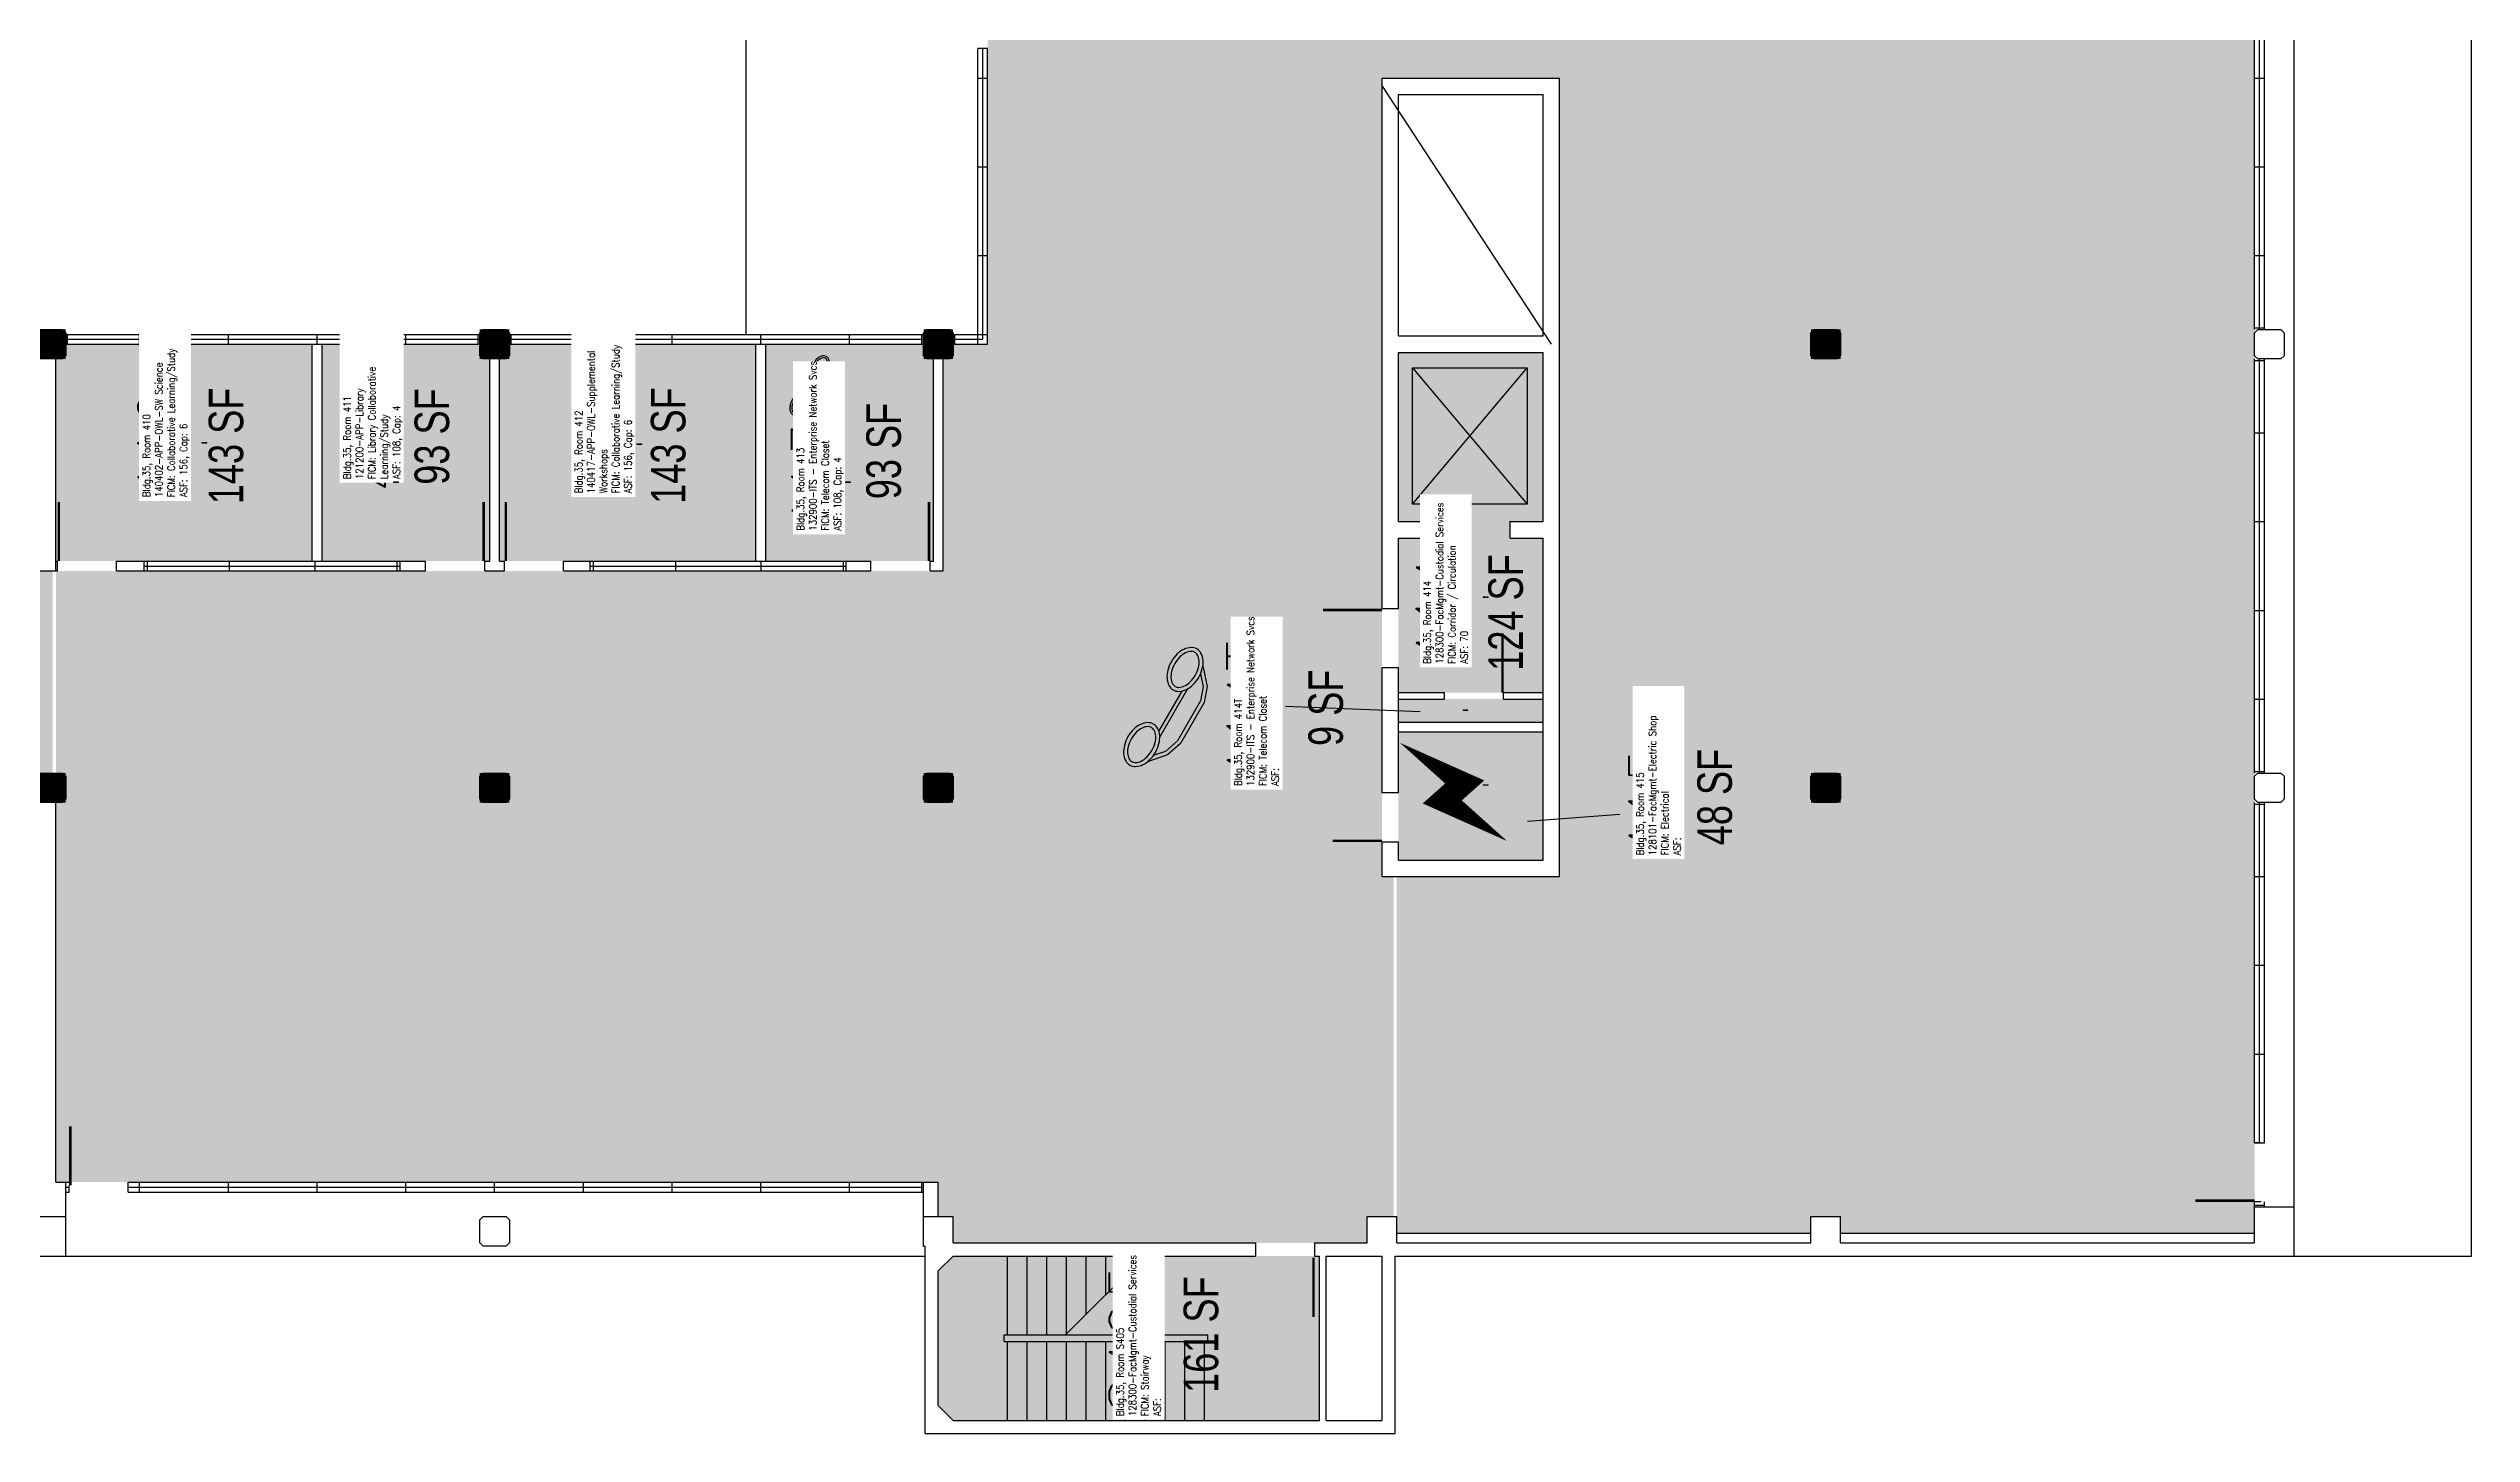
# Model space of a CAD drawing. Header units: inches. Extents: x 0 to 3363, y 0 to 2553.
# Drawn here: x 1889 to 3363, y 147 to 990 of the extents above; entities that cross this region are included whole.
import ezdxf
from ezdxf.enums import TextEntityAlignment as Align

# ---------------------------------------------------------------- set-up
doc = ezdxf.new("R2010")
doc.units = ezdxf.units.IN
doc.header["$LTSCALE"] = 10
doc.header["$MEASUREMENT"] = 0
doc.layers.get('0').update_dxf_attribs({"linetype": 'CONTINUOUS'})
for name, color, linetype in [('A-DOOR', 2, 'CONTINUOUS'), ('A-FLOR', 3, 'CONTINUOUS'), ('A-GLAZ', 1, 'CONTINUOUS'), ('A-GLAZ-SILL', 2, 'CONTINUOUS'), ('A-IDEN-ICON', 4, 'CONTINUOUS'), ('A-IDEN-RNUM', 7, 'CONTINUOUS'), ('A-IDEN-SNUM', 4, 'CONTINUOUS'), ('A-IDEN-VNUM', 4, 'CONTINUOUS'), ('A-ROOF', 2, 'CONTINUOUS'), ('A-SWAL', 5, 'CONTINUOUS'), ('A-WALL', 5, 'CONTINUOUS'), ('A-WALL-PATT', 7, 'CONTINUOUS'), ('AREA-TEXT', 3, 'CONTINUOUS'), ('Rooms-Category-Color', 7, 'CONTINUOUS'), ('Rooms-College-Color', 7, 'CONTINUOUS'), ('Rooms-Department-Color', 7, 'CONTINUOUS'), ('Rooms-Division-Color', 7, 'CONTINUOUS'), ('Rooms-Information', 7, 'CONTINUOUS')]:
    doc.layers.add(name, color=color, linetype=linetype)
doc.styles.add('AREA', font='arial.ttf', dxfattribs={"width": 0.75, "height": 21})
doc.styles.add('ROOMSNUMBER', font='TXT.SHX', dxfattribs={"height": 0.03})
doc.styles.add('ROOMVNUMBER', font='simplex.shx', dxfattribs={"width": 0.85})

# ---------------------------------------------------------------- blocks, each defined once
blk = doc.blocks.new('CPELECT')
blk.add_lwpolyline([(0.0623, 0.0629, 0, 0.03, 0), (0.0105, -0.0168, 0.03, 0.03, 0), (-0.0105, 0.0068, 0.03, 0, 0), (-0.0623, -0.0729, 0.03, 0, 0)], format="xyseb")
blk = doc.blocks.new('COL')
at = {"layer": 'A-SWAL'}
blk.add_lwpolyline([(9, 7), (9, -7), (7, -9), (-7, -9), (-9, -7), (-9, 7), (-7, 9), (7, 9)], close=True, dxfattribs=at)
at = {"layer": 'A-WALL-PATT', "const_width": 18}
blk.add_lwpolyline([(0, 9), (0, -9)], dxfattribs=at)
blk = doc.blocks.new('CPPHONE')
for p, q in [((0.0096, 0.0252), (-0.0196, -0.0252)), ((0.0169, 0.0279), (-0.0182, -0.0329))]:
    blk.add_line(p, q)
for points in [[(0.0288, 0.0786, 0.139889), (0.0216, 0.0804, 0.107118), (0.0122, 0.0781, 0.079812), (0.0039, 0.0722, 0.067459), (-0.0035, 0.0626, 0.067459), (-0.008, 0.0515, 0.079812), (-0.009, 0.0413, 0.107118), (-0.0064, 0.032, 0.139889), (-0.0012, 0.0267, 0.139889), (0.0061, 0.0248, 0.107118), (0.0155, 0.0272, 0.079812), (0.0238, 0.0331, 0.067459), (0.0312, 0.0426, 0.067459), (0.0357, 0.0538, 0.079812), (0.0367, 0.0639, 0.107118), (0.034, 0.0732, 0.139889)], [(0.0263, 0.0743, 0.139889), (0.0218, 0.0754, 0.107118), (0.0144, 0.0736, 0.079812), (0.0074, 0.0686, 0.067459), (0.0008, 0.0601, 0.067459), (-0.0032, 0.0502, 0.079812), (-0.004, 0.0417, 0.107118), (-0.0019, 0.0344, 0.139889), (0.0013, 0.031, 0.139889), (0.0059, 0.0298, 0.107118), (0.0133, 0.0317, 0.079812), (0.0203, 0.0367, 0.067459), (0.0268, 0.0451, 0.067459), (0.0309, 0.055, 0.079812), (0.0317, 0.0636, 0.107118), (0.0296, 0.0709, 0.139889)], [(-0.0262, -0.0167, 0.139889), (-0.0334, -0.0148, 0.107118), (-0.0428, -0.0172, 0.079812), (-0.0511, -0.0231, 0.067459), (-0.0585, -0.0326, 0.067459), (-0.063, -0.0438, 0.079812), (-0.064, -0.0539, 0.107118), (-0.0614, -0.0632, 0.139889), (-0.0562, -0.0686, 0.139889), (-0.0489, -0.0704, 0.107118), (-0.0395, -0.0681, 0.079812), (-0.0312, -0.0622, 0.067459), (-0.0238, -0.0526, 0.067459), (-0.0193, -0.0415, 0.079812), (-0.0183, -0.0313, 0.107118), (-0.021, -0.022, 0.139889)], [(-0.0287, -0.021, 0.139889), (-0.0332, -0.0198, 0.107118), (-0.0406, -0.0217, 0.079812), (-0.0476, -0.0267, 0.067459), (-0.0542, -0.0351, 0.067459), (-0.0582, -0.045, 0.079812), (-0.059, -0.0536, 0.107118), (-0.0569, -0.0609, 0.139889), (-0.0537, -0.0643, 0.139889), (-0.0491, -0.0654, 0.107118), (-0.0417, -0.0636, 0.079812), (-0.0347, -0.0586, 0.067459), (-0.0282, -0.0501, 0.067459), (-0.0241, -0.0402, 0.079812), (-0.0233, -0.0317, 0.107118), (-0.0254, -0.0244, 0.139889)]]:
    blk.add_lwpolyline(points, format="xyb", close=True)
for points in [[(0.0364, 0.0572), (0.0417, 0.0308), (0.0382, 0.0108), (0.0082, -0.0411), (-0.0083, -0.0558), (-0.0338, -0.0645)], [(0.0334, 0.047), (0.0366, 0.0307), (0.0334, 0.0126), (0.0043, -0.0379), (-0.0109, -0.0514), (-0.0265, -0.0567)]]:
    blk.add_lwpolyline(points)

msp = doc.modelspace()

# ---------------------------------------------------------------- hatches: boundary and pattern name
at = {"layer": 'Rooms-Category-Color', "true_color": 0x99d7b2}
for points in [[(810, 1089), (810, 816), (810, 810), (804, 810), (798, 810), (702, 810), (702, 807), (537, 807), (537, 810), (537, 822), (537, 861), (441, 861), (441, 962), (431, 962), (429, 962), (425, 962), (417, 962), (271, 962), (271, 819), (279, 819), (279, 816), (279, 810), (279, 801), (271, 801), (271, 549), (279, 549), (279, 543), (279, 537), (279, 535), (300, 535), (300, 531), (300, 318), (300, 282), (300, 279), (300, 270), (531, 270), (531, 279), (549, 279), (549, 270), (801, 270), (801, 279), (804, 279), (807, 279), (807, 300), (810, 300), (813, 300), (819, 300), (969, 300), (975, 300), (1077, 300), (1083, 300), (1239, 300), (1245, 300), (1401, 300), (1407, 300), (1611, 300), (1615, 300), (1615, 432), (1615, 531), (1611, 531), (1611, 537), (1611, 543), (1611, 549), (1629, 549), (1629, 543), (1631, 543), (1632, 543), (1667, 543), (1668, 543), (1790, 543), (1826, 543), (1891, 543), (1891, 672), (1890, 672), (1887, 672), (1782, 672), (1733.6, 672), (1665, 672), (1629, 672), (1623, 672), (1617, 672), (1611, 672), (1575, 672), (1509, 672), (1395, 672), (1359, 672), (1350, 672), (1341, 672), (1324.3, 672), (1305, 672), (1185, 672), (1125, 672), (1089, 672), (1077, 672), (1023, 672), (1023, 678), (1023, 813), (1050, 813), (1050, 969), (1050, 975), (1050, 1077), (1050, 1083), (1050, 1566), (1050, 1596), (2340, 1596), (2460, 1596), (2460, 1062), (2460, 810), (2433, 810), (2433, 785), (2433, 689), (2433, 678), (2433, 672), (2425, 672), (2389, 672), (2328, 672), (2325, 672), (2322, 672), (2223, 672), (2202, 672), (2166, 672), (2163, 672), (2157, 672), (2154, 672), (2118, 672), (1930, 672), (1894, 672), (1893, 672), (1893, 543), (1893, 300), (1899, 300), (2419, 300), (2421, 300), (2422, 300), (2430, 300), (2430, 279), (2436, 279), (2439, 279), (2439, 269), (2439, 263), (2589, 263), (2595, 263), (2623, 263), (2659, 263), (2691, 263), (2691, 269), (2691, 279), (2697, 279), (2703, 279), (2707, 279), (2707, 486), (2703, 486), (2700, 486), (2700, 503), (2700, 507), (2700, 533), (2700, 537), (2700, 543), (2700, 603), (2700, 611), (2700, 613), (2700, 639), (2700, 647), (2700, 648), (2700, 649), (2700, 672), (2700, 678), (2700, 815), (2700, 972), (2798, 972), (2808, 972), (2808, 812), (2808, 808), (2808, 805), (2808, 702), (2808, 678), (2808, 672), (2808, 652), (2808, 648), (2808, 647), (2808, 611), (2808, 543), (2808, 537), (2808, 486), (2709, 486), (2709, 279), (2709, 269), (2913, 269), (2919, 269), (2961, 269), (2961, 279), (2979, 279), (2979, 269), (3048, 269), (3105, 269), (3111, 269), (3231, 269), (3231, 279), (3231, 1071), (3231, 1081), (3231, 1095), (3231, 1605), (3231, 1611), (3231, 1621), (2979, 1621), (2979, 1611), (2965, 1611), (2961, 1611), (2961, 1621), (2916, 1621), (2916, 1627), (2916, 1633), (2808, 1633), (2808, 1627), (2808, 1610), (2808, 1543), (2808, 1458), (2710, 1458), (2706, 1458), (2700, 1458), (2700, 1620), (2700, 1725), (2700, 1728), (2710, 1728), (2710, 1635), (2808, 1635), (2916, 1635), (2967, 1635), (2973, 1635), (3048, 1635), (3048, 1882), (3048, 1890), (3085, 1890), (3085, 1893), (3085, 2052), (3085, 2160), (3048, 2160), (3048, 2259), (3048, 2260), (3048, 2268), (3048, 2421), (2708, 2421), (2708, 2322), (2700, 2322), (2700, 2328), (2700, 2422), (2541, 2422), (2535, 2422), (2519, 2422), (2518, 2422), (2507, 2422), (2483, 2422), (2482, 2422), (2471, 2422), (2436, 2422), (2436, 2268), (2433, 2268), (2433, 2169), (2437, 2169), (2439, 2167), (2439, 2153), (2437, 2151), (2423, 2151), (2421, 2153), (2421, 2160), (2169, 2160), (2169, 2153), (2167, 2151), (2153, 2151), (2151, 2153), (2151, 2160), (1899, 2160), (1899, 2153), (1897, 2151), (1883, 2151), (1881, 2153), (1881, 2160), (1629, 2160), (1629, 2153), (1627, 2151), (1613, 2151), (1611, 2153), (1611, 2160), (1359, 2160), (1359, 2153), (1357, 2151), (1353, 2151), (1353, 1887), (1353, 1760), (1353, 1754), (1353, 1725), (813, 1725), (813, 1620), (810, 1620), (810, 1461), (810, 1458), (813, 1458), (813, 1455), (813, 1453), (813, 1449), (813, 1447), (813, 1417), (813, 1413), (813, 1411), (813, 1350), (810, 1350), (810, 1305.5), (810, 1263.5), (810, 1188.6), (810, 1146.6)], [(2154, 678), (2157, 678), (2157, 810), (2055, 810), (2055, 678), (2118, 678)]]:
    msp.add_hatch(color=253, dxfattribs=at).paths.add_polyline_path(points)
at = {"layer": 'Rooms-Category-Color', "true_color": 0xffe090}
for points in [[(1930, 678), (2049, 678), (2049, 810), (1893, 810), (1893, 801), (1893, 678), (1894, 678)], [(2202, 678), (2223, 678), (2319, 678), (2319, 810), (2316, 810), (2223, 810), (2163, 810), (2163, 678), (2166, 678)]]:
    msp.add_hatch(color=41, dxfattribs=at).paths.add_polyline_path(points)
at = {"layer": 'Rooms-Category-Color', "true_color": 0xadadad}
for points in [[(2352, 810), (2328, 810), (2325, 810), (2325, 678), (2376, 678), (2382, 678), (2425, 678), (2427, 678), (2427, 689), (2427, 785), (2427, 807), (2427, 810)], [(2710, 692), (2730, 692), (2730, 702), (2710, 702), (2710, 805), (2798, 805), (2798, 702), (2778, 702), (2778, 692), (2798, 692), (2798, 648), (2798, 647), (2798, 611), (2798, 598), (2779, 598), (2774, 598), (2738, 598), (2731, 598), (2710, 598), (2710, 611), (2710, 613), (2710, 647), (2710, 648), (2710, 649)], [(2710, 580), (2798, 580), (2798, 594), (2710, 594)], [(2710, 537), (2710, 533), (2710, 507), (2710, 503), (2710, 496), (2798, 496), (2798, 574), (2710, 574)], [(2659, 255), (2623, 255), (2439, 255), (2430, 246), (2430, 164), (2439, 155), (2662, 155), (2662, 213), (2662, 255)]]:
    msp.add_hatch(color=253, dxfattribs=at).paths.add_polyline_path(points)
at = {"layer": 'Rooms-College-Color', "true_color": 0x80bc67}
for points in [[(810, 1089), (810, 816), (810, 810), (804, 810), (798, 810), (702, 810), (702, 807), (537, 807), (537, 810), (537, 822), (537, 861), (441, 861), (441, 962), (431, 962), (429, 962), (425, 962), (417, 962), (271, 962), (271, 819), (279, 819), (279, 816), (279, 810), (279, 801), (271, 801), (271, 549), (279, 549), (279, 543), (279, 537), (279, 535), (300, 535), (300, 531), (300, 318), (300, 282), (300, 279), (300, 270), (531, 270), (531, 279), (549, 279), (549, 270), (801, 270), (801, 279), (804, 279), (807, 279), (807, 300), (810, 300), (813, 300), (819, 300), (969, 300), (975, 300), (1077, 300), (1083, 300), (1239, 300), (1245, 300), (1401, 300), (1407, 300), (1611, 300), (1615, 300), (1615, 432), (1615, 531), (1611, 531), (1611, 537), (1611, 543), (1611, 549), (1629, 549), (1629, 543), (1631, 543), (1632, 543), (1667, 543), (1668, 543), (1790, 543), (1826, 543), (1891, 543), (1891, 672), (1890, 672), (1887, 672), (1782, 672), (1733.6, 672), (1665, 672), (1629, 672), (1623, 672), (1617, 672), (1611, 672), (1575, 672), (1509, 672), (1395, 672), (1359, 672), (1350, 672), (1341, 672), (1324.3, 672), (1305, 672), (1185, 672), (1125, 672), (1089, 672), (1077, 672), (1023, 672), (1023, 678), (1023, 813), (1050, 813), (1050, 969), (1050, 975), (1050, 1077), (1050, 1083), (1050, 1566), (1050, 1596), (2340, 1596), (2460, 1596), (2460, 1062), (2460, 810), (2433, 810), (2433, 785), (2433, 689), (2433, 678), (2433, 672), (2425, 672), (2389, 672), (2328, 672), (2325, 672), (2322, 672), (2223, 672), (2202, 672), (2166, 672), (2163, 672), (2157, 672), (2154, 672), (2118, 672), (1930, 672), (1894, 672), (1893, 672), (1893, 543), (1893, 300), (1899, 300), (2419, 300), (2421, 300), (2422, 300), (2430, 300), (2430, 279), (2436, 279), (2439, 279), (2439, 269), (2439, 263), (2589, 263), (2595, 263), (2623, 263), (2659, 263), (2691, 263), (2691, 269), (2691, 279), (2697, 279), (2703, 279), (2707, 279), (2707, 486), (2703, 486), (2700, 486), (2700, 503), (2700, 507), (2700, 533), (2700, 537), (2700, 543), (2700, 603), (2700, 611), (2700, 613), (2700, 639), (2700, 647), (2700, 648), (2700, 649), (2700, 672), (2700, 678), (2700, 815), (2700, 972), (2798, 972), (2808, 972), (2808, 812), (2808, 808), (2808, 805), (2808, 702), (2808, 678), (2808, 672), (2808, 652), (2808, 648), (2808, 647), (2808, 611), (2808, 543), (2808, 537), (2808, 486), (2709, 486), (2709, 279), (2709, 269), (2913, 269), (2919, 269), (2961, 269), (2961, 279), (2979, 279), (2979, 269), (3048, 269), (3105, 269), (3111, 269), (3231, 269), (3231, 279), (3231, 1071), (3231, 1081), (3231, 1095), (3231, 1605), (3231, 1611), (3231, 1621), (2979, 1621), (2979, 1611), (2965, 1611), (2961, 1611), (2961, 1621), (2916, 1621), (2916, 1627), (2916, 1633), (2808, 1633), (2808, 1627), (2808, 1610), (2808, 1543), (2808, 1458), (2710, 1458), (2706, 1458), (2700, 1458), (2700, 1620), (2700, 1725), (2700, 1728), (2710, 1728), (2710, 1635), (2808, 1635), (2916, 1635), (2967, 1635), (2973, 1635), (3048, 1635), (3048, 1882), (3048, 1890), (3085, 1890), (3085, 1893), (3085, 2052), (3085, 2160), (3048, 2160), (3048, 2259), (3048, 2260), (3048, 2268), (3048, 2421), (2708, 2421), (2708, 2322), (2700, 2322), (2700, 2328), (2700, 2422), (2541, 2422), (2535, 2422), (2519, 2422), (2518, 2422), (2507, 2422), (2483, 2422), (2482, 2422), (2471, 2422), (2436, 2422), (2436, 2268), (2433, 2268), (2433, 2169), (2437, 2169), (2439, 2167), (2439, 2153), (2437, 2151), (2423, 2151), (2421, 2153), (2421, 2160), (2169, 2160), (2169, 2153), (2167, 2151), (2153, 2151), (2151, 2153), (2151, 2160), (1899, 2160), (1899, 2153), (1897, 2151), (1883, 2151), (1881, 2153), (1881, 2160), (1629, 2160), (1629, 2153), (1627, 2151), (1613, 2151), (1611, 2153), (1611, 2160), (1359, 2160), (1359, 2153), (1357, 2151), (1353, 2151), (1353, 1887), (1353, 1760), (1353, 1754), (1353, 1725), (813, 1725), (813, 1620), (810, 1620), (810, 1461), (810, 1458), (813, 1458), (813, 1455), (813, 1453), (813, 1449), (813, 1447), (813, 1417), (813, 1413), (813, 1411), (813, 1350), (810, 1350), (810, 1305.5), (810, 1263.5), (810, 1188.6), (810, 1146.6)], [(1930, 678), (2049, 678), (2049, 810), (1893, 810), (1893, 801), (1893, 678), (1894, 678)], [(2154, 678), (2157, 678), (2157, 810), (2055, 810), (2055, 678), (2118, 678)], [(2202, 678), (2223, 678), (2319, 678), (2319, 810), (2316, 810), (2223, 810), (2163, 810), (2163, 678), (2166, 678)], [(2352, 810), (2328, 810), (2325, 810), (2325, 678), (2376, 678), (2382, 678), (2425, 678), (2427, 678), (2427, 689), (2427, 785), (2427, 807), (2427, 810)], [(2710, 692), (2730, 692), (2730, 702), (2710, 702), (2710, 805), (2798, 805), (2798, 702), (2778, 702), (2778, 692), (2798, 692), (2798, 648), (2798, 647), (2798, 611), (2798, 598), (2779, 598), (2774, 598), (2738, 598), (2731, 598), (2710, 598), (2710, 611), (2710, 613), (2710, 647), (2710, 648), (2710, 649)]]:
    msp.add_hatch(color=83, dxfattribs=at).paths.add_polyline_path(points)
at = {"layer": 'Rooms-College-Color', "true_color": 0xadadad}
for points in [[(2710, 580), (2798, 580), (2798, 594), (2710, 594)], [(2710, 537), (2710, 533), (2710, 507), (2710, 503), (2710, 496), (2798, 496), (2798, 574), (2710, 574)], [(2659, 255), (2623, 255), (2439, 255), (2430, 246), (2430, 164), (2439, 155), (2662, 155), (2662, 213), (2662, 255)]]:
    msp.add_hatch(color=253, dxfattribs=at).paths.add_polyline_path(points)
at = {"layer": 'Rooms-Department-Color', "true_color": 0x62f98f}
for points in [[(810, 1089), (810, 816), (810, 810), (804, 810), (798, 810), (702, 810), (702, 807), (537, 807), (537, 810), (537, 822), (537, 861), (441, 861), (441, 962), (431, 962), (429, 962), (425, 962), (417, 962), (271, 962), (271, 819), (279, 819), (279, 816), (279, 810), (279, 801), (271, 801), (271, 549), (279, 549), (279, 543), (279, 537), (279, 535), (300, 535), (300, 531), (300, 318), (300, 282), (300, 279), (300, 270), (531, 270), (531, 279), (549, 279), (549, 270), (801, 270), (801, 279), (804, 279), (807, 279), (807, 300), (810, 300), (813, 300), (819, 300), (969, 300), (975, 300), (1077, 300), (1083, 300), (1239, 300), (1245, 300), (1401, 300), (1407, 300), (1611, 300), (1615, 300), (1615, 432), (1615, 531), (1611, 531), (1611, 537), (1611, 543), (1611, 549), (1629, 549), (1629, 543), (1631, 543), (1632, 543), (1667, 543), (1668, 543), (1790, 543), (1826, 543), (1891, 543), (1891, 672), (1890, 672), (1887, 672), (1782, 672), (1733.6, 672), (1665, 672), (1629, 672), (1623, 672), (1617, 672), (1611, 672), (1575, 672), (1509, 672), (1395, 672), (1359, 672), (1350, 672), (1341, 672), (1324.3, 672), (1305, 672), (1185, 672), (1125, 672), (1089, 672), (1077, 672), (1023, 672), (1023, 678), (1023, 813), (1050, 813), (1050, 969), (1050, 975), (1050, 1077), (1050, 1083), (1050, 1566), (1050, 1596), (2340, 1596), (2460, 1596), (2460, 1062), (2460, 810), (2433, 810), (2433, 785), (2433, 689), (2433, 678), (2433, 672), (2425, 672), (2389, 672), (2328, 672), (2325, 672), (2322, 672), (2223, 672), (2202, 672), (2166, 672), (2163, 672), (2157, 672), (2154, 672), (2118, 672), (1930, 672), (1894, 672), (1893, 672), (1893, 543), (1893, 300), (1899, 300), (2419, 300), (2421, 300), (2422, 300), (2430, 300), (2430, 279), (2436, 279), (2439, 279), (2439, 269), (2439, 263), (2589, 263), (2595, 263), (2623, 263), (2659, 263), (2691, 263), (2691, 269), (2691, 279), (2697, 279), (2703, 279), (2707, 279), (2707, 486), (2703, 486), (2700, 486), (2700, 503), (2700, 507), (2700, 533), (2700, 537), (2700, 543), (2700, 603), (2700, 611), (2700, 613), (2700, 639), (2700, 647), (2700, 648), (2700, 649), (2700, 672), (2700, 678), (2700, 815), (2700, 972), (2798, 972), (2808, 972), (2808, 812), (2808, 808), (2808, 805), (2808, 702), (2808, 678), (2808, 672), (2808, 652), (2808, 648), (2808, 647), (2808, 611), (2808, 543), (2808, 537), (2808, 486), (2709, 486), (2709, 279), (2709, 269), (2913, 269), (2919, 269), (2961, 269), (2961, 279), (2979, 279), (2979, 269), (3048, 269), (3105, 269), (3111, 269), (3231, 269), (3231, 279), (3231, 1071), (3231, 1081), (3231, 1095), (3231, 1605), (3231, 1611), (3231, 1621), (2979, 1621), (2979, 1611), (2965, 1611), (2961, 1611), (2961, 1621), (2916, 1621), (2916, 1627), (2916, 1633), (2808, 1633), (2808, 1627), (2808, 1610), (2808, 1543), (2808, 1458), (2710, 1458), (2706, 1458), (2700, 1458), (2700, 1620), (2700, 1725), (2700, 1728), (2710, 1728), (2710, 1635), (2808, 1635), (2916, 1635), (2967, 1635), (2973, 1635), (3048, 1635), (3048, 1882), (3048, 1890), (3085, 1890), (3085, 1893), (3085, 2052), (3085, 2160), (3048, 2160), (3048, 2259), (3048, 2260), (3048, 2268), (3048, 2421), (2708, 2421), (2708, 2322), (2700, 2322), (2700, 2328), (2700, 2422), (2541, 2422), (2535, 2422), (2519, 2422), (2518, 2422), (2507, 2422), (2483, 2422), (2482, 2422), (2471, 2422), (2436, 2422), (2436, 2268), (2433, 2268), (2433, 2169), (2437, 2169), (2439, 2167), (2439, 2153), (2437, 2151), (2423, 2151), (2421, 2153), (2421, 2160), (2169, 2160), (2169, 2153), (2167, 2151), (2153, 2151), (2151, 2153), (2151, 2160), (1899, 2160), (1899, 2153), (1897, 2151), (1883, 2151), (1881, 2153), (1881, 2160), (1629, 2160), (1629, 2153), (1627, 2151), (1613, 2151), (1611, 2153), (1611, 2160), (1359, 2160), (1359, 2153), (1357, 2151), (1353, 2151), (1353, 1887), (1353, 1760), (1353, 1754), (1353, 1725), (813, 1725), (813, 1620), (810, 1620), (810, 1461), (810, 1458), (813, 1458), (813, 1455), (813, 1453), (813, 1449), (813, 1447), (813, 1417), (813, 1413), (813, 1411), (813, 1350), (810, 1350), (810, 1305.5), (810, 1263.5), (810, 1188.6), (810, 1146.6)], [(2154, 678), (2157, 678), (2157, 810), (2055, 810), (2055, 678), (2118, 678)]]:
    msp.add_hatch(color=91, dxfattribs=at).paths.add_polyline_path(points)
at = {"layer": 'Rooms-Department-Color', "true_color": 0x604aed}
for points in [[(1930, 678), (2049, 678), (2049, 810), (1893, 810), (1893, 801), (1893, 678), (1894, 678)], [(2202, 678), (2223, 678), (2319, 678), (2319, 810), (2316, 810), (2223, 810), (2163, 810), (2163, 678), (2166, 678)]]:
    msp.add_hatch(color=173, dxfattribs=at).paths.add_polyline_path(points)
at = {"layer": 'Rooms-Department-Color', "true_color": 0xacacac}
for points in [[(2352, 810), (2328, 810), (2325, 810), (2325, 678), (2376, 678), (2382, 678), (2425, 678), (2427, 678), (2427, 689), (2427, 785), (2427, 807), (2427, 810)], [(2710, 692), (2730, 692), (2730, 702), (2710, 702), (2710, 805), (2798, 805), (2798, 702), (2778, 702), (2778, 692), (2798, 692), (2798, 648), (2798, 647), (2798, 611), (2798, 598), (2779, 598), (2774, 598), (2738, 598), (2731, 598), (2710, 598), (2710, 611), (2710, 613), (2710, 647), (2710, 648), (2710, 649)], [(2710, 580), (2798, 580), (2798, 594), (2710, 594)], [(2710, 537), (2710, 533), (2710, 507), (2710, 503), (2710, 496), (2798, 496), (2798, 574), (2710, 574)], [(2659, 255), (2623, 255), (2439, 255), (2430, 246), (2430, 164), (2439, 155), (2662, 155), (2662, 213), (2662, 255)]]:
    msp.add_hatch(color=253, dxfattribs=at).paths.add_polyline_path(points)
at = {"layer": 'Rooms-Division-Color', "true_color": 0x62f98f}
for points in [[(810, 1089), (810, 816), (810, 810), (804, 810), (798, 810), (702, 810), (702, 807), (537, 807), (537, 810), (537, 822), (537, 861), (441, 861), (441, 962), (431, 962), (429, 962), (425, 962), (417, 962), (271, 962), (271, 819), (279, 819), (279, 816), (279, 810), (279, 801), (271, 801), (271, 549), (279, 549), (279, 543), (279, 537), (279, 535), (300, 535), (300, 531), (300, 318), (300, 282), (300, 279), (300, 270), (531, 270), (531, 279), (549, 279), (549, 270), (801, 270), (801, 279), (804, 279), (807, 279), (807, 300), (810, 300), (813, 300), (819, 300), (969, 300), (975, 300), (1077, 300), (1083, 300), (1239, 300), (1245, 300), (1401, 300), (1407, 300), (1611, 300), (1615, 300), (1615, 432), (1615, 531), (1611, 531), (1611, 537), (1611, 543), (1611, 549), (1629, 549), (1629, 543), (1631, 543), (1632, 543), (1667, 543), (1668, 543), (1790, 543), (1826, 543), (1891, 543), (1891, 672), (1890, 672), (1887, 672), (1782, 672), (1733.6, 672), (1665, 672), (1629, 672), (1623, 672), (1617, 672), (1611, 672), (1575, 672), (1509, 672), (1395, 672), (1359, 672), (1350, 672), (1341, 672), (1324.3, 672), (1305, 672), (1185, 672), (1125, 672), (1089, 672), (1077, 672), (1023, 672), (1023, 678), (1023, 813), (1050, 813), (1050, 969), (1050, 975), (1050, 1077), (1050, 1083), (1050, 1566), (1050, 1596), (2340, 1596), (2460, 1596), (2460, 1062), (2460, 810), (2433, 810), (2433, 785), (2433, 689), (2433, 678), (2433, 672), (2425, 672), (2389, 672), (2328, 672), (2325, 672), (2322, 672), (2223, 672), (2202, 672), (2166, 672), (2163, 672), (2157, 672), (2154, 672), (2118, 672), (1930, 672), (1894, 672), (1893, 672), (1893, 543), (1893, 300), (1899, 300), (2419, 300), (2421, 300), (2422, 300), (2430, 300), (2430, 279), (2436, 279), (2439, 279), (2439, 269), (2439, 263), (2589, 263), (2595, 263), (2623, 263), (2659, 263), (2691, 263), (2691, 269), (2691, 279), (2697, 279), (2703, 279), (2707, 279), (2707, 486), (2703, 486), (2700, 486), (2700, 503), (2700, 507), (2700, 533), (2700, 537), (2700, 543), (2700, 603), (2700, 611), (2700, 613), (2700, 639), (2700, 647), (2700, 648), (2700, 649), (2700, 672), (2700, 678), (2700, 815), (2700, 972), (2798, 972), (2808, 972), (2808, 812), (2808, 808), (2808, 805), (2808, 702), (2808, 678), (2808, 672), (2808, 652), (2808, 648), (2808, 647), (2808, 611), (2808, 543), (2808, 537), (2808, 486), (2709, 486), (2709, 279), (2709, 269), (2913, 269), (2919, 269), (2961, 269), (2961, 279), (2979, 279), (2979, 269), (3048, 269), (3105, 269), (3111, 269), (3231, 269), (3231, 279), (3231, 1071), (3231, 1081), (3231, 1095), (3231, 1605), (3231, 1611), (3231, 1621), (2979, 1621), (2979, 1611), (2965, 1611), (2961, 1611), (2961, 1621), (2916, 1621), (2916, 1627), (2916, 1633), (2808, 1633), (2808, 1627), (2808, 1610), (2808, 1543), (2808, 1458), (2710, 1458), (2706, 1458), (2700, 1458), (2700, 1620), (2700, 1725), (2700, 1728), (2710, 1728), (2710, 1635), (2808, 1635), (2916, 1635), (2967, 1635), (2973, 1635), (3048, 1635), (3048, 1882), (3048, 1890), (3085, 1890), (3085, 1893), (3085, 2052), (3085, 2160), (3048, 2160), (3048, 2259), (3048, 2260), (3048, 2268), (3048, 2421), (2708, 2421), (2708, 2322), (2700, 2322), (2700, 2328), (2700, 2422), (2541, 2422), (2535, 2422), (2519, 2422), (2518, 2422), (2507, 2422), (2483, 2422), (2482, 2422), (2471, 2422), (2436, 2422), (2436, 2268), (2433, 2268), (2433, 2169), (2437, 2169), (2439, 2167), (2439, 2153), (2437, 2151), (2423, 2151), (2421, 2153), (2421, 2160), (2169, 2160), (2169, 2153), (2167, 2151), (2153, 2151), (2151, 2153), (2151, 2160), (1899, 2160), (1899, 2153), (1897, 2151), (1883, 2151), (1881, 2153), (1881, 2160), (1629, 2160), (1629, 2153), (1627, 2151), (1613, 2151), (1611, 2153), (1611, 2160), (1359, 2160), (1359, 2153), (1357, 2151), (1353, 2151), (1353, 1887), (1353, 1760), (1353, 1754), (1353, 1725), (813, 1725), (813, 1620), (810, 1620), (810, 1461), (810, 1458), (813, 1458), (813, 1455), (813, 1453), (813, 1449), (813, 1447), (813, 1417), (813, 1413), (813, 1411), (813, 1350), (810, 1350), (810, 1305.5), (810, 1263.5), (810, 1188.6), (810, 1146.6)], [(1930, 678), (2049, 678), (2049, 810), (1893, 810), (1893, 801), (1893, 678), (1894, 678)], [(2154, 678), (2157, 678), (2157, 810), (2055, 810), (2055, 678), (2118, 678)], [(2202, 678), (2223, 678), (2319, 678), (2319, 810), (2316, 810), (2223, 810), (2163, 810), (2163, 678), (2166, 678)]]:
    msp.add_hatch(color=91, dxfattribs=at).paths.add_polyline_path(points)
at = {"layer": 'Rooms-Division-Color', "true_color": 0xadadad}
for points in [[(2352, 810), (2328, 810), (2325, 810), (2325, 678), (2376, 678), (2382, 678), (2425, 678), (2427, 678), (2427, 689), (2427, 785), (2427, 807), (2427, 810)], [(2710, 692), (2730, 692), (2730, 702), (2710, 702), (2710, 805), (2798, 805), (2798, 702), (2778, 702), (2778, 692), (2798, 692), (2798, 648), (2798, 647), (2798, 611), (2798, 598), (2779, 598), (2774, 598), (2738, 598), (2731, 598), (2710, 598), (2710, 611), (2710, 613), (2710, 647), (2710, 648), (2710, 649)], [(2710, 580), (2798, 580), (2798, 594), (2710, 594)], [(2710, 537), (2710, 533), (2710, 507), (2710, 503), (2710, 496), (2798, 496), (2798, 574), (2710, 574)], [(2659, 255), (2623, 255), (2439, 255), (2430, 246), (2430, 164), (2439, 155), (2662, 155), (2662, 213), (2662, 255)]]:
    msp.add_hatch(color=253, dxfattribs=at).paths.add_polyline_path(points)

# ---------------------------------------------------------------- linework, layer by layer
at = {"layer": 'A-DOOR'}
for points in [[(1894.8, 678, 1.5, 1.5, 0), (1894.8, 714, 0, 0, 0), (1895.5, 714, 0, 0, -0.414214), (1930, 676.5, 0, 0, -0.414214)], [(2153.3, 678, 1.5, 1.5, 0), (2153.3, 714, 0, 0, 0), (2152.5, 714, 0, 0, 0.414214), (2118, 676.5, 0, 0, 0.414214)], [(2166.8, 678, 1.5, 1.5, 0), (2166.8, 714, 0, 0, 0), (2167.5, 714, 0, 0, -0.414214), (2202, 676.5, 0, 0, -0.414214)], [(2424.3, 678, 1.5, 1.5, 0), (2424.3, 714, 0, 0, 0), (2423.5, 714, 0, 0, 0.414214), (2389, 676.5, 0, 0, 0.414214)], [(2700, 648.2, 1.5, 1.5, 0), (2664, 648.2, 0, 0, 0), (2664, 647.5, 0, 0, 0.414214), (2701.5, 613, 0, 0, 0.414214)], [(2773.3, 598, 1.5, 1.5, 0), (2773.3, 634, 0, 0, 0), (2772.5, 634, 0, 0, 0.414214), (2738, 596.5, 0, 0, 0.414214)], [(2700, 507.7, 1.5, 1.5, 0), (2670, 507.7, 0, 0, 0), (2670, 508.5, 0, 0, -0.414214), (2701.5, 537, 0, 0, -0.414214)], [(1901.8, 298, 1.5, 1.5, 0), (1901.8, 334, 0, 0, 0), (1902.5, 334, 0, 0, -0.414214), (1937, 296.5, 0, 0, -0.414214)], [(3231, 288.7, 1.5, 1.5, 0), (3195, 288.7, 0, 0, 0), (3195, 289.5, 0, 0, -0.414214), (3232.5, 324, 0, 0, -0.414214)], [(2658.3, 254, 1.5, 1.5, 0), (2658.3, 218, 0, 0, 0), (2657.5, 218, 0, 0, -0.414214), (2623, 255.5, 0, 0, -0.414214)]]:
    msp.add_lwpolyline(points, format="xyseb", dxfattribs=at)
at = {"layer": 'A-FLOR'}
for p, q in [((2313, 816), (2313, 1590)), ((2700, 967), (2803, 810)), ((2718.5, 712.7), (2718.5, 795.6)), ((2718.5, 795.6), (2788.3, 795.6)), ((2718.5, 712.7), (2788.3, 795.6)), ((2718.5, 795.6), (2788.3, 712.7)), ((2788.3, 795.6), (2788.3, 712.7)), ((2788.3, 712.7), (2718.5, 712.7)), ((2472, 207), (2472, 255)), ((2484, 207), (2484, 255)), ((2496, 207), (2496, 255)), ((2555.4, 255), (2507.4, 207)), ((2508, 207.6), (2508, 255)), ((2520, 219.6), (2520, 255)), ((2532, 231.6), (2532, 255)), ((2544, 243.6), (2544, 255)), ((2470, 203), (2470, 207)), ((2470, 207), (2594, 207)), ((2594, 203), (2594, 207)), ((2470, 203), (2594, 203)), ((2472, 155), (2472, 203)), ((2484, 155), (2484, 203)), ((2496, 155), (2496, 203)), ((2508, 155), (2508, 203)), ((2520, 155), (2520, 203)), ((2532, 155), (2532, 203)), ((2544, 155), (2544, 203)), ((2556, 155), (2556, 203)), ((2568, 155), (2568, 203)), ((2580, 155), (2580, 203)), ((2592, 155), (2592, 203))]:
    msp.add_line(p, q, dxfattribs=at)
at = {"layer": 'A-GLAZ'}
for p, q in [((3234, 819), (3234, 1071)), ((2457, 813), (2457, 990)), ((2454, 972), (2460, 972)), ((3231, 972), (3237, 972)), ((2454, 918), (2460, 918)), ((3231, 918), (3237, 918)), ((2454, 864), (2460, 864)), ((3231, 864), (3237, 864)), ((1899, 813), (2151, 813)), ((1900, 810), (1900, 816)), ((1944, 810), (1944, 816)), ((1998, 810), (1998, 816)), ((2052, 810), (2052, 816)), ((2106, 810), (2106, 816)), ((2150, 810), (2150, 816)), ((2169, 813), (2421, 813)), ((2170, 810), (2170, 816)), ((2214, 810), (2214, 816)), ((2268, 810), (2268, 816)), ((2322, 810), (2322, 816)), ((2376, 810), (2376, 816)), ((2420, 810), (2420, 816)), ((2439, 813), (2457, 813)), ((2440, 810), (2440, 816)), ((2454, 816), (2460, 816)), ((2454, 810), (2454, 816)), ((3231, 820), (3237, 820)), ((3231, 800), (3237, 800)), ((3234, 549), (3234, 801)), ((3231, 756), (3237, 756)), ((3231, 702), (3237, 702)), ((1946.5, 675), (1998.5, 675)), ((1948.5, 678), (1948.5, 672)), ((1998.5, 678), (1998.5, 672)), ((1998.5, 675), (2050.5, 675)), ((2047.5, 678), (2053.5, 678)), ((2050.5, 678), (2050.5, 672)), ((2050.5, 675), (2102.5, 675)), ((2100.5, 678), (2100.5, 672)), ((2218, 675), (2270, 675)), ((2220, 678), (2220, 672)), ((2270, 678), (2270, 672)), ((2270, 675), (2322, 675)), ((2319, 678), (2325, 678)), ((2322, 678), (2322, 672)), ((2322, 675), (2374, 675)), ((2372, 678), (2372, 672)), ((3231, 648), (3237, 648)), ((3231, 594), (3237, 594)), ((3231, 550), (3237, 550)), ((3234, 324), (3234, 531)), ((3231, 530), (3237, 530)), ((3231, 486), (3237, 486)), ((3231, 432), (3237, 432)), ((3231, 378), (3237, 378)), ((3231, 324), (3237, 324)), ((1899, 297), (1901, 297)), ((1937, 297), (2421, 297)), ((1944, 294), (1944, 300)), ((1998, 294), (1998, 300)), ((2052, 294), (2052, 300)), ((2106, 294), (2106, 300)), ((2160, 294), (2160, 300)), ((2214, 294), (2214, 300)), ((2268, 294), (2268, 300)), ((2322, 294), (2322, 300)), ((2376, 294), (2376, 300)), ((2420, 294), (2420, 300)), ((3231, 286), (3237, 286))]:
    msp.add_line(p, q, dxfattribs=at)
at = {"layer": 'A-GLAZ-SILL'}
for p, q in [((3231, 819), (3231, 1071)), ((3237, 819), (3237, 1071)), ((2454, 816), (2454, 990)), ((2460, 810), (2460, 990)), ((1899, 816), (2151, 816)), ((2169, 816), (2421, 816)), ((2439, 816), (2454, 816)), ((1899, 810), (2151, 810)), ((2169, 810), (2421, 810)), ((2439, 810), (2460, 810)), ((3231, 549), (3231, 801)), ((3237, 549), (3237, 801)), ((1946.5, 678), (1998.5, 678)), ((1946.5, 672), (1998.5, 672)), ((1998.5, 678), (2050.5, 678)), ((1998.5, 672), (2050.5, 672)), ((2050.5, 678), (2102.5, 678)), ((2050.5, 672), (2102.5, 672)), ((2218, 678), (2270, 678)), ((2218, 672), (2270, 672)), ((2270, 678), (2322, 678)), ((2270, 672), (2322, 672)), ((2322, 678), (2374, 678)), ((2322, 672), (2374, 672)), ((3231, 324), (3231, 531)), ((3237, 324), (3237, 531)), ((1899, 300), (1901, 300)), ((1937, 300), (2421, 300)), ((1899, 294), (1901, 294)), ((1937, 294), (2421, 294)), ((3231, 285), (3231, 288)), ((3237, 285), (3237, 288))]:
    msp.add_line(p, q, dxfattribs=at)
at = {"layer": 'A-IDEN-ICON'}
msp.add_line((2844.8, 523.7), (2788.6, 519.6), dxfattribs=at)
at = {"layer": 'A-IDEN-VNUM'}
msp.add_lwpolyline([(2641.2, 589.6), (2723.2, 586.4)], dxfattribs=at)
at = {"layer": 'A-ROOF'}
for p, q in [((3363, 255), (3363, 1635)), ((3255, 285), (3255, 1605)), ((1899, 255), (2422, 255)), ((3255, 255), (3363, 255))]:
    msp.add_line(p, q, dxfattribs=at)
at = {"layer": 'A-WALL'}
for p, q in [((2460, 990), (2454, 990)), ((2700, 649), (2700, 972)), ((2700, 972), (2808, 972)), ((2710, 815), (2710, 962)), ((2710, 962), (2798, 962)), ((2798, 815), (2798, 962)), ((2808, 486), (2808, 972)), ((2710, 815), (2798, 815)), ((1893, 672), (1893, 801)), ((2049, 678), (2049, 810)), ((2055, 678), (2055, 810)), ((2157, 678), (2157, 801)), ((2163, 678), (2163, 801)), ((2319, 678), (2319, 810)), ((2325, 678), (2325, 810)), ((2427, 678), (2427, 801)), ((2433, 672), (2433, 801)), ((2710, 702), (2710, 805)), ((2710, 805), (2798, 805)), ((2798, 702), (2798, 805)), ((2710, 702), (2730, 702)), ((2730, 692), (2730, 702.2)), ((2778, 692), (2778, 702.2)), ((2778, 702), (2798, 702)), ((2710, 649), (2710, 692)), ((2710, 692), (2730, 692)), ((2778, 692), (2798, 692)), ((2798, 496), (2798, 692)), ((1458, 672), (1893, 672)), ((1887, 672), (1894, 672)), ((1893, 678), (1894, 678)), ((1894, 672), (1894, 678)), ((1930, 672), (1930, 678)), ((1930, 678), (1946.5, 678)), ((1930, 672), (1946.5, 672)), ((1946.5, 678), (1946.5, 672)), ((2055, 678), (2118, 678)), ((2102.5, 672), (2102.5, 678)), ((2102.5, 678), (2117.5, 678)), ((2102.5, 672), (2118, 672)), ((2118, 672), (2118, 678)), ((2154, 672), (2154, 678)), ((2154, 678), (2157, 678)), ((2154, 672), (2166, 672)), ((2163, 678), (2166, 678)), ((2166, 672), (2166, 678)), ((2202, 672), (2202, 678)), ((2202, 678), (2218, 678)), ((2202, 672), (2218, 672)), ((2218, 678), (2218, 672)), ((2374, 672), (2374, 678)), ((2374, 678), (2389, 678)), ((2374, 672), (2389, 672)), ((2389, 672), (2389, 678)), ((2425, 672), (2425, 678)), ((2425, 678), (2427, 678)), ((2425, 672), (2433, 672)), ((2710, 649), (2700, 649)), ((2710, 613), (2700, 613)), ((2700, 537), (2700, 613)), ((2710, 537), (2710, 613)), ((2710, 598), (2738, 598)), ((2710, 594), (2738, 594)), ((2738, 594), (2738, 598)), ((2774, 594), (2774, 598)), ((2774, 598), (2798, 598)), ((2774, 594), (2798, 594)), ((2710, 580), (2798, 580)), ((2710, 574), (2798, 574)), ((1893, 300), (1893, 531)), ((2710, 537), (2700, 537)), ((2710, 507), (2700, 507)), ((2700, 486), (2700, 507)), ((2710, 496), (2710, 507)), ((2710, 496), (2798, 496)), ((2700, 486), (2808, 486)), ((3235, 324), (3231, 324)), ((1893, 300), (1899, 300)), ((1899, 279), (1899, 300)), ((1901, 294), (1901, 298)), ((1937, 294), (1937, 300)), ((2421, 300), (2430, 300)), ((2421, 279), (2421, 300)), ((2430, 279), (2430, 300)), ((3235, 288), (3231, 288)), ((3231, 285), (3255, 285)), ((3231, 263), (3231, 285)), ((3255, 255), (3255, 285)), ((1881, 279), (1899, 279)), ((1899, 255), (1899, 279)), ((2421, 261), (2421, 279)), ((2421, 279), (2422, 279)), ((2422, 279), (2439, 279)), ((2439, 263), (2439, 279)), ((2691, 263), (2691, 279)), ((2691, 279), (2709, 279)), ((2709, 263), (2709, 279)), ((2709, 269), (2961, 269)), ((2961, 263), (2961, 279)), ((2961, 279), (2979, 279)), ((2979, 263), (2979, 279)), ((2979, 269), (3231, 269)), ((1611, 255), (1899, 255)), ((2421, 261), (2422, 261)), ((2422, 147), (2422, 261)), ((2439, 255), (2430, 246)), ((2439, 263), (2623, 263)), ((2439, 255), (2623, 255)), ((2623, 263), (2623, 255)), ((2659, 263), (2659, 255)), ((2659, 263), (2691, 263)), ((2659, 255), (2662, 255)), ((2662, 155), (2662, 255)), ((2666, 255), (2700, 255)), ((2666, 155), (2666, 255)), ((2700, 155), (2700, 255)), ((2708, 255), (3255, 255)), ((2708, 147), (2708, 255)), ((2709, 263), (2961, 263)), ((2979, 263), (3231, 263)), ((2430, 164), (2430, 246)), ((2430, 164), (2439, 155)), ((2439, 155), (2662, 155)), ((2666, 155), (2700, 155)), ((2422, 147), (2708, 147))]:
    msp.add_line(p, q, dxfattribs=at)
for points in [[(3249, 817), (3249, 803), (3247, 801), (3233, 801), (3231, 803), (3231, 817), (3233, 819), (3247, 819)], [(3249, 547), (3249, 533), (3247, 531), (3233, 531), (3231, 533), (3231, 547), (3233, 549), (3247, 549)], [(2169, 277), (2169, 263), (2167, 261), (2153, 261), (2151, 263), (2151, 277), (2153, 279), (2167, 279)]]:
    msp.add_lwpolyline(points, close=True, dxfattribs=at)

# ---------------------------------------------------------------- block references
at = {"xscale": 0.9999999962747097, "yscale": 0.9999999962747097, "zscale": 0.9999999962747097}
for p in [(1890, 810), (2160, 810), (2430, 810), (2970, 810), (1890, 540), (2160, 540), (2430, 540), (2970, 540)]:
    msp.add_blockref('COL', p, dxfattribs=at)
at = {"layer": 'A-IDEN-ICON'}
for name, p, xscale, yscale, zscale, rotation in [('CPPHONE', (2355, 783.6), 240, 240, 240, 359.999999968984), ('CPPHONE', (2573.5, 586.8), 480, 480, 480, 359.999999968984), ('CPELECT', (2741.1, 537.5), 480, 480, 480, 89.99999996931751)]:
    msp.add_blockref(name, p, dxfattribs=dict(at, xscale=xscale, yscale=yscale, zscale=zscale, rotation=rotation))

# ---------------------------------------------------------------- texts
at = {"layer": 'A-IDEN-RNUM', "style": 'ROOMSNUMBER'}
for s, p in [('0410-00', (1983.4, 750)), ('0412-00', (2248.1, 749.1)), ('0411-00', (2100, 726)), ('0413-00', (2375, 726)), ('0414-00', (2763.1, 656.1)), ('0414-T0', (2750.8, 587.2)), ('0415-00', (2763.1, 541.7))]:
    msp.add_text(s, height=0.36, rotation=360, dxfattribs=at).set_placement(p, align=Align.MIDDLE_CENTER)
msp.add_text('S405-00', height=0.36, rotation=360, dxfattribs=at).set_placement((2552.7, 201.2), align=Align.MIDDLE)
at = {"layer": 'A-IDEN-SNUM', "style": 'ROOMSNUMBER'}
for s, p in [('0350041000', (1983.4, 750)), ('0350041200', (2248.1, 749.1)), ('0350041100', (2100, 726)), ('0350041300', (2375, 726)), ('0350041400', (2763.1, 656.1)), ('03500414T0', (2750.8, 587.2)), ('0350041500', (2763.1, 541.7))]:
    msp.add_text(s, height=0.36, rotation=360, dxfattribs=at).set_placement(p, align=Align.MIDDLE_CENTER)
msp.add_text('0350S40500', height=0.36, rotation=360, dxfattribs=at).set_placement((2552.7, 201.2), align=Align.MIDDLE)
at = {"layer": 'A-IDEN-VNUM', "style": 'ROOMVNUMBER', "width": 0.85}
for s, p in [('412', (2229.1, 751)), ('410', (1958.7, 748.8)), ('411', (2088.2, 754.1)), ('413', (2356.7, 728.4)), ('414', (2736.5, 648)), ('414T', (2621.5, 585.7)), ('415', (2866, 530.7)), ('S405', (2549.7, 204.8))]:
    msp.add_text(s, height=31.5, rotation=90, dxfattribs=at).set_placement(p, align=Align.MIDDLE_CENTER)
at = {"layer": 'AREA-TEXT', "style": 'AREA', "width": 0.75}
for s, p in [('143 SF', (1996.5, 748.1)), ('93 SF', (2121.8, 753.8)), ('143 SF', (2265.6, 748.3)), ('93 SF', (2396.7, 745)), ('124 SF', (2775.2, 646.7)), ('9 SF', (2665.7, 588.7)), ('48 SF', (2902.4, 534.4)), ('161 SF', (2589.8, 207.2))]:
    msp.add_text(s, height=21, rotation=90, dxfattribs=at).set_placement(p, align=Align.MIDDLE_CENTER)

# ---------------------------------------------------------------- next in the draw order: texts
at = {"layer": 'Rooms-Information', "char_height": 4.5, "width": 100.8, "attachment_point": 7, "rotation": 90, "style": 'ROOMVNUMBER', "bg_fill": 3, "box_fill_scale": 1.5, "bg_fill_color": 256, "bg_fill_true_color": 13158600, "bg_fill_transparency": 0}
for s, insert in [('Bldg.35, Room 411^M^J121200-APP-Library^M^JFICM: Library Collaborative Learning/Study^M^JASF: 108, Cap: 4', (2104, 727.9)), ('Bldg.35, Room 410^M^J140402-APP-OWL-SW Science^M^JFICM: Collaborative Learning/Study^M^JASF: 156, Cap: 6', (1974.4, 716.9)), ('Bldg.35, Room 412^M^J140417-APP-OWL-Supplemental Workshops^M^JFICM: Collaborative Learning/Study^M^JASF: 156, Cap: 6', (2244.9, 719.2)), ('Bldg.35, Room 413^M^J132900-ITS - Enterprise Network Svcs^M^JFICM: Telecom Closet^M^JASF: 108, Cap: 4', (2372.4, 696.5)), ('Bldg.35, Room 414^M^J128300-FacMgmt-Custodial Services^M^JFICM: Corridor / Circulation^M^JASF: 70', (2752.3, 615.5)), ('Bldg.35, Room 414T^M^J132900-ITS - Enterprise Network Svcs^M^JFICM: Telecom Closet^M^JASF: ', (2637.2, 541.1)), ('Bldg.35, Room 415^M^J128101-FacMgmt-Electric Shop^M^JFICM: Electrical^M^JASF: ', (2881.8, 498.9)), ('Bldg.35, Room S405^M^J128300-FacMgmt-Custodial Services^M^JFICM: Stairway^M^JASF: ', (2565.4, 157.6))]:
    msp.add_mtext(s, dxfattribs=dict(at, insert=insert))

doc.saveas('drawing.dxf')
